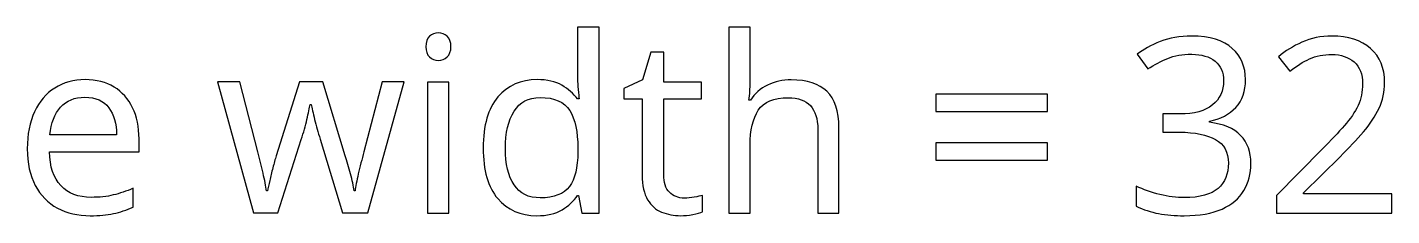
# Model space of a CAD drawing. Header units: inches. Extents: x -6.7 to 20.3, y -5.6 to 12.6.
# Drawn here: x -1.111 to -0.024, y 9.695 to 9.845 of the extents above; entities that cross this region are included whole.
import ezdxf

# ---------------------------------------------------------------- set-up
doc = ezdxf.new("R2010")
doc.units = ezdxf.units.IN
doc.header["$MEASUREMENT"] = 0
doc.layers.add('Layer 1', color=7, linetype='Continuous')

msp = doc.modelspace()

# ---------------------------------------------------------------- linework, layer by layer
at = {"layer": 'Layer 1', "color": 250}
for points, knots in [([(-0.7837, 9.8406), (-0.7811, 9.8406), (-0.7788, 9.8397), (-0.7768, 9.838), (-0.7748, 9.8362), (-0.7738, 9.8335), (-0.7738, 9.8297), (-0.7738, 9.8261), (-0.7748, 9.8234), (-0.7768, 9.8215), (-0.7788, 9.8197), (-0.7811, 9.8188), (-0.7837, 9.8188), (-0.7866, 9.8188), (-0.789, 9.8197), (-0.7909, 9.8215), (-0.7929, 9.8234), (-0.7938, 9.8261), (-0.7938, 9.8297), (-0.7938, 9.8335), (-0.7929, 9.8362), (-0.7909, 9.838), (-0.789, 9.8397), (-0.7866, 9.8406), (-0.7837, 9.8406)], [0, 0, 0, 0, 0.125, 0.125, 0.125, 0.25, 0.25, 0.25, 0.375, 0.375, 0.375, 0.5, 0.5, 0.5, 0.625, 0.625, 0.625, 0.75, 0.75, 0.75, 0.875, 0.875, 0.875, 1, 1, 1, 1]), ([(-0.7054, 9.6953), (-0.7183, 9.6953), (-0.7287, 9.6999), (-0.7365, 9.7089), (-0.7442, 9.7179), (-0.7481, 9.7313), (-0.7481, 9.7492), (-0.7481, 9.7671), (-0.7442, 9.7806), (-0.7364, 9.7897), (-0.7285, 9.7989), (-0.7181, 9.8035), (-0.7052, 9.8035), (-0.6971, 9.8035), (-0.6905, 9.802), (-0.6854, 9.799), (-0.6803, 9.796), (-0.6761, 9.7924), (-0.6729, 9.7881), (-0.6729, 9.7881), (-0.6717, 9.7881), (-0.6717, 9.7881), (-0.6718, 9.7898), (-0.6721, 9.7923), (-0.6724, 9.7956), (-0.6727, 9.7989), (-0.6729, 9.8015), (-0.6729, 9.8035), (-0.6729, 9.8035), (-0.6729, 9.8451), (-0.6729, 9.8451), (-0.6729, 9.8451), (-0.6558, 9.8451), (-0.6558, 9.8451), (-0.6558, 9.8451), (-0.6558, 9.6973), (-0.6558, 9.6973), (-0.6558, 9.6973), (-0.6696, 9.6973), (-0.6696, 9.6973), (-0.6696, 9.6973), (-0.6721, 9.7113), (-0.6721, 9.7113), (-0.6721, 9.7113), (-0.6729, 9.7113), (-0.6729, 9.7113), (-0.676, 9.7069), (-0.6801, 9.7031), (-0.6853, 9.7), (-0.6905, 9.6969), (-0.6972, 9.6953), (-0.7054, 9.6953)], [0, 0, 0, 0, 0.058824, 0.058824, 0.058824, 0.117647, 0.117647, 0.117647, 0.176471, 0.176471, 0.176471, 0.235294, 0.235294, 0.235294, 0.294118, 0.294118, 0.294118, 0.352941, 0.352941, 0.352941, 0.411765, 0.411765, 0.411765, 0.470588, 0.470588, 0.470588, 0.529412, 0.529412, 0.529412, 0.588235, 0.588235, 0.588235, 0.647059, 0.647059, 0.647059, 0.705882, 0.705882, 0.705882, 0.764706, 0.764706, 0.764706, 0.823529, 0.823529, 0.823529, 0.882353, 0.882353, 0.882353, 0.941176, 0.941176, 0.941176, 1, 1, 1, 1]), ([(-0.5354, 9.8017), (-0.5354, 9.7965), (-0.5357, 9.7917), (-0.5364, 9.7871), (-0.5364, 9.7871), (-0.5352, 9.7871), (-0.5352, 9.7871), (-0.5318, 9.7924), (-0.5273, 9.7965), (-0.5215, 9.7992), (-0.5157, 9.8019), (-0.5095, 9.8033), (-0.5027, 9.8033), (-0.49, 9.8033), (-0.4805, 9.8002), (-0.4742, 9.7942), (-0.4678, 9.7882), (-0.4646, 9.7785), (-0.4646, 9.7652), (-0.4646, 9.7652), (-0.4646, 9.6973), (-0.4646, 9.6973), (-0.4646, 9.6973), (-0.4815, 9.6973), (-0.4815, 9.6973), (-0.4815, 9.6973), (-0.4815, 9.764), (-0.4815, 9.764), (-0.4815, 9.7807), (-0.4893, 9.7891), (-0.5049, 9.7891), (-0.5165, 9.7891), (-0.5246, 9.7858), (-0.5289, 9.7792), (-0.5332, 9.7727), (-0.5354, 9.7633), (-0.5354, 9.7512), (-0.5354, 9.7512), (-0.5354, 9.6973), (-0.5354, 9.6973), (-0.5354, 9.6973), (-0.5525, 9.6973), (-0.5525, 9.6973), (-0.5525, 9.6973), (-0.5525, 9.8451), (-0.5525, 9.8451), (-0.5525, 9.8451), (-0.5354, 9.8451), (-0.5354, 9.8451), (-0.5354, 9.8451), (-0.5354, 9.8017), (-0.5354, 9.8017)], [0, 0, 0, 0, 0.058824, 0.058824, 0.058824, 0.117647, 0.117647, 0.117647, 0.176471, 0.176471, 0.176471, 0.235294, 0.235294, 0.235294, 0.294118, 0.294118, 0.294118, 0.352941, 0.352941, 0.352941, 0.411765, 0.411765, 0.411765, 0.470588, 0.470588, 0.470588, 0.529412, 0.529412, 0.529412, 0.588235, 0.588235, 0.588235, 0.647059, 0.647059, 0.647059, 0.705882, 0.705882, 0.705882, 0.764706, 0.764706, 0.764706, 0.823529, 0.823529, 0.823529, 0.882353, 0.882353, 0.882353, 0.941176, 0.941176, 0.941176, 1, 1, 1, 1]), ([(-0.1407, 9.8037), (-0.1407, 9.7943), (-0.1433, 9.7869), (-0.1485, 9.7814), (-0.1536, 9.7759), (-0.1606, 9.7722), (-0.1695, 9.7704), (-0.1695, 9.7704), (-0.1695, 9.7696), (-0.1695, 9.7696), (-0.1583, 9.7683), (-0.15, 9.7648), (-0.1446, 9.7591), (-0.1391, 9.7534), (-0.1364, 9.746), (-0.1364, 9.7368), (-0.1364, 9.7287), (-0.1383, 9.7216), (-0.142, 9.7153), (-0.1458, 9.709), (-0.1516, 9.7041), (-0.1594, 9.7006), (-0.1673, 9.6971), (-0.1774, 9.6953), (-0.1897, 9.6953), (-0.1969, 9.6953), (-0.2037, 9.6959), (-0.2099, 9.697), (-0.2161, 9.6981), (-0.2221, 9.7001), (-0.2278, 9.7029), (-0.2278, 9.7029), (-0.2278, 9.7189), (-0.2278, 9.7189), (-0.222, 9.716), (-0.2157, 9.7138), (-0.2089, 9.7122), (-0.2022, 9.7105), (-0.1957, 9.7097), (-0.1895, 9.7097), (-0.177, 9.7097), (-0.1681, 9.7122), (-0.1626, 9.717), (-0.1571, 9.7219), (-0.1543, 9.7286), (-0.1543, 9.7372), (-0.1543, 9.7458), (-0.1577, 9.7521), (-0.1645, 9.7559), (-0.1713, 9.7597), (-0.1809, 9.7617), (-0.1932, 9.7617), (-0.1932, 9.7617), (-0.2066, 9.7617), (-0.2066, 9.7617), (-0.2066, 9.7617), (-0.2066, 9.7762), (-0.2066, 9.7762), (-0.2066, 9.7762), (-0.193, 9.7762), (-0.193, 9.7762), (-0.1816, 9.7762), (-0.1729, 9.7786), (-0.167, 9.7834), (-0.1611, 9.7882), (-0.1582, 9.7946), (-0.1582, 9.8025), (-0.1582, 9.8092), (-0.1605, 9.8144), (-0.165, 9.8181), (-0.1695, 9.8218), (-0.1757, 9.8237), (-0.1835, 9.8237), (-0.191, 9.8237), (-0.1974, 9.8226), (-0.2027, 9.8204), (-0.208, 9.8182), (-0.2133, 9.8154), (-0.2185, 9.812), (-0.2185, 9.812), (-0.227, 9.8237), (-0.227, 9.8237), (-0.2221, 9.8276), (-0.216, 9.8309), (-0.2086, 9.8338), (-0.2013, 9.8366), (-0.193, 9.8381), (-0.1837, 9.8381), (-0.1691, 9.8381), (-0.1583, 9.8348), (-0.1513, 9.8283), (-0.1442, 9.8219), (-0.1407, 9.8136), (-0.1407, 9.8037)], [0, 0, 0, 0, 0.032258, 0.032258, 0.032258, 0.064516, 0.064516, 0.064516, 0.096774, 0.096774, 0.096774, 0.129032, 0.129032, 0.129032, 0.16129, 0.16129, 0.16129, 0.193548, 0.193548, 0.193548, 0.225806, 0.225806, 0.225806, 0.258065, 0.258065, 0.258065, 0.290323, 0.290323, 0.290323, 0.322581, 0.322581, 0.322581, 0.354839, 0.354839, 0.354839, 0.387097, 0.387097, 0.387097, 0.419355, 0.419355, 0.419355, 0.451613, 0.451613, 0.451613, 0.483871, 0.483871, 0.483871, 0.516129, 0.516129, 0.516129, 0.548387, 0.548387, 0.548387, 0.580645, 0.580645, 0.580645, 0.612903, 0.612903, 0.612903, 0.645161, 0.645161, 0.645161, 0.677419, 0.677419, 0.677419, 0.709677, 0.709677, 0.709677, 0.741935, 0.741935, 0.741935, 0.774194, 0.774194, 0.774194, 0.806452, 0.806452, 0.806452, 0.83871, 0.83871, 0.83871, 0.870968, 0.870968, 0.870968, 0.903226, 0.903226, 0.903226, 0.935484, 0.935484, 0.935484, 0.967742, 0.967742, 0.967742, 1, 1, 1, 1]), ([(-0.0242, 9.6973), (-0.0242, 9.6973), (-0.116, 9.6973), (-0.116, 9.6973), (-0.116, 9.6973), (-0.116, 9.7115), (-0.116, 9.7115), (-0.116, 9.7115), (-0.0796, 9.7482), (-0.0796, 9.7482), (-0.0726, 9.7552), (-0.0667, 9.7615), (-0.0619, 9.7669), (-0.0571, 9.7723), (-0.0535, 9.7777), (-0.051, 9.7829), (-0.0486, 9.7882), (-0.0474, 9.7939), (-0.0474, 9.8002), (-0.0474, 9.8078), (-0.0496, 9.8136), (-0.0542, 9.8176), (-0.0587, 9.8215), (-0.0646, 9.8235), (-0.0719, 9.8235), (-0.0786, 9.8235), (-0.0845, 9.8223), (-0.0896, 9.82), (-0.0948, 9.8177), (-0.1, 9.8144), (-0.1053, 9.8103), (-0.1053, 9.8103), (-0.1144, 9.8217), (-0.1144, 9.8217), (-0.109, 9.8263), (-0.1027, 9.8301), (-0.0957, 9.8333), (-0.0886, 9.8365), (-0.0807, 9.8381), (-0.0719, 9.8381), (-0.0589, 9.8381), (-0.0486, 9.8348), (-0.0411, 9.8282), (-0.0336, 9.8217), (-0.0299, 9.8127), (-0.0299, 9.8011), (-0.0299, 9.7939), (-0.0313, 9.7871), (-0.0343, 9.7807), (-0.0373, 9.7744), (-0.0415, 9.7681), (-0.0468, 9.7619), (-0.0521, 9.7558), (-0.0583, 9.7492), (-0.0654, 9.7422), (-0.0654, 9.7422), (-0.0944, 9.7136), (-0.0944, 9.7136), (-0.0944, 9.7136), (-0.0944, 9.7128), (-0.0944, 9.7128), (-0.0944, 9.7128), (-0.0242, 9.7128), (-0.0242, 9.7128), (-0.0242, 9.7128), (-0.0242, 9.6973), (-0.0242, 9.6973)], [0, 0, 0, 0, 0.045455, 0.045455, 0.045455, 0.090909, 0.090909, 0.090909, 0.136364, 0.136364, 0.136364, 0.181818, 0.181818, 0.181818, 0.227273, 0.227273, 0.227273, 0.272727, 0.272727, 0.272727, 0.318182, 0.318182, 0.318182, 0.363636, 0.363636, 0.363636, 0.409091, 0.409091, 0.409091, 0.454545, 0.454545, 0.454545, 0.5, 0.5, 0.5, 0.545455, 0.545455, 0.545455, 0.590909, 0.590909, 0.590909, 0.636364, 0.636364, 0.636364, 0.681818, 0.681818, 0.681818, 0.727273, 0.727273, 0.727273, 0.772727, 0.772727, 0.772727, 0.818182, 0.818182, 0.818182, 0.863636, 0.863636, 0.863636, 0.909091, 0.909091, 0.909091, 0.954545, 0.954545, 0.954545, 1, 1, 1, 1]), ([(-0.5879, 9.7093), (-0.5853, 9.7093), (-0.5827, 9.7096), (-0.5799, 9.71), (-0.5772, 9.7105), (-0.575, 9.711), (-0.5733, 9.7115), (-0.5733, 9.7115), (-0.5733, 9.6985), (-0.5733, 9.6985), (-0.5751, 9.6976), (-0.5777, 9.6968), (-0.5811, 9.6962), (-0.5845, 9.6956), (-0.5877, 9.6953), (-0.5908, 9.6953), (-0.5963, 9.6953), (-0.6013, 9.6963), (-0.6059, 9.6982), (-0.6105, 9.7), (-0.6142, 9.7033), (-0.6171, 9.708), (-0.6199, 9.7127), (-0.6214, 9.7192), (-0.6214, 9.7276), (-0.6214, 9.7276), (-0.6214, 9.7883), (-0.6214, 9.7883), (-0.6214, 9.7883), (-0.6361, 9.7883), (-0.6361, 9.7883), (-0.6361, 9.7883), (-0.6361, 9.7965), (-0.6361, 9.7965), (-0.6361, 9.7965), (-0.6212, 9.8033), (-0.6212, 9.8033), (-0.6212, 9.8033), (-0.6144, 9.8254), (-0.6144, 9.8254), (-0.6144, 9.8254), (-0.6042, 9.8254), (-0.6042, 9.8254), (-0.6042, 9.8254), (-0.6042, 9.8015), (-0.6042, 9.8015), (-0.6042, 9.8015), (-0.5741, 9.8015), (-0.5741, 9.8015), (-0.5741, 9.8015), (-0.5741, 9.7883), (-0.5741, 9.7883), (-0.5741, 9.7883), (-0.6042, 9.7883), (-0.6042, 9.7883), (-0.6042, 9.7883), (-0.6042, 9.728), (-0.6042, 9.728), (-0.6042, 9.7217), (-0.6027, 9.717), (-0.5997, 9.7139), (-0.5966, 9.7109), (-0.5927, 9.7093), (-0.5879, 9.7093)], [0, 0, 0, 0, 0.047619, 0.047619, 0.047619, 0.095238, 0.095238, 0.095238, 0.142857, 0.142857, 0.142857, 0.190476, 0.190476, 0.190476, 0.238095, 0.238095, 0.238095, 0.285714, 0.285714, 0.285714, 0.333333, 0.333333, 0.333333, 0.380952, 0.380952, 0.380952, 0.428571, 0.428571, 0.428571, 0.47619, 0.47619, 0.47619, 0.52381, 0.52381, 0.52381, 0.571429, 0.571429, 0.571429, 0.619048, 0.619048, 0.619048, 0.666667, 0.666667, 0.666667, 0.714286, 0.714286, 0.714286, 0.761905, 0.761905, 0.761905, 0.809524, 0.809524, 0.809524, 0.857143, 0.857143, 0.857143, 0.904762, 0.904762, 0.904762, 0.952381, 0.952381, 0.952381, 1, 1, 1, 1]), ([(-1.0653, 9.8035), (-1.0563, 9.8035), (-1.0486, 9.8015), (-1.0422, 9.7976), (-1.0358, 9.7937), (-1.0309, 9.7883), (-1.0274, 9.7812), (-1.024, 9.7741), (-1.0223, 9.7659), (-1.0223, 9.7564), (-1.0223, 9.7564), (-1.0223, 9.7461), (-1.0223, 9.7461), (-1.0223, 9.7461), (-1.0937, 9.7461), (-1.0937, 9.7461), (-1.0934, 9.7343), (-1.0904, 9.7253), (-1.0846, 9.7192), (-1.0788, 9.713), (-1.0708, 9.7099), (-1.0604, 9.7099), (-1.0538, 9.7099), (-1.0479, 9.7105), (-1.0428, 9.7118), (-1.0377, 9.713), (-1.0324, 9.7148), (-1.027, 9.7171), (-1.027, 9.7171), (-1.027, 9.7022), (-1.027, 9.7022), (-1.0323, 9.6998), (-1.0375, 9.6981), (-1.0427, 9.697), (-1.0479, 9.6959), (-1.0541, 9.6953), (-1.0612, 9.6953), (-1.071, 9.6953), (-1.0798, 9.6974), (-1.0873, 9.7014), (-1.0949, 9.7054), (-1.1008, 9.7114), (-1.105, 9.7194), (-1.1092, 9.7273), (-1.1114, 9.7371), (-1.1114, 9.7486), (-1.1114, 9.76), (-1.1094, 9.7698), (-1.1056, 9.778), (-1.1018, 9.7862), (-1.0964, 9.7924), (-1.0895, 9.7968), (-1.0825, 9.8013), (-1.0745, 9.8035), (-1.0653, 9.8035)], [0, 0, 0, 0, 0.055556, 0.055556, 0.055556, 0.111111, 0.111111, 0.111111, 0.166667, 0.166667, 0.166667, 0.222222, 0.222222, 0.222222, 0.277778, 0.277778, 0.277778, 0.333333, 0.333333, 0.333333, 0.388889, 0.388889, 0.388889, 0.444444, 0.444444, 0.444444, 0.5, 0.5, 0.5, 0.555556, 0.555556, 0.555556, 0.611111, 0.611111, 0.611111, 0.666667, 0.666667, 0.666667, 0.722222, 0.722222, 0.722222, 0.777778, 0.777778, 0.777778, 0.833333, 0.833333, 0.833333, 0.888889, 0.888889, 0.888889, 0.944444, 0.944444, 0.944444, 1, 1, 1, 1]), ([(-0.878, 9.7562), (-0.8797, 9.7615), (-0.8812, 9.7667), (-0.8824, 9.7719), (-0.8836, 9.777), (-0.8846, 9.781), (-0.8852, 9.7838), (-0.8852, 9.7838), (-0.886, 9.7838), (-0.886, 9.7838), (-0.8865, 9.781), (-0.8874, 9.777), (-0.8885, 9.7719), (-0.8897, 9.7667), (-0.8912, 9.7615), (-0.893, 9.756), (-0.893, 9.756), (-0.9117, 9.6975), (-0.9117, 9.6975), (-0.9117, 9.6975), (-0.9311, 9.6975), (-0.9311, 9.6975), (-0.9311, 9.6975), (-0.9597, 9.8017), (-0.9597, 9.8017), (-0.9597, 9.8017), (-0.942, 9.8017), (-0.942, 9.8017), (-0.942, 9.8017), (-0.9276, 9.7461), (-0.9276, 9.7461), (-0.9262, 9.7405), (-0.9248, 9.7349), (-0.9235, 9.7292), (-0.9222, 9.7235), (-0.9213, 9.7187), (-0.9208, 9.715), (-0.9208, 9.715), (-0.92, 9.715), (-0.92, 9.715), (-0.9195, 9.7172), (-0.9189, 9.7199), (-0.9182, 9.7232), (-0.9175, 9.7264), (-0.9166, 9.7298), (-0.9157, 9.7334), (-0.9148, 9.7369), (-0.9139, 9.7401), (-0.913, 9.743), (-0.913, 9.743), (-0.8945, 9.8017), (-0.8945, 9.8017), (-0.8945, 9.8017), (-0.8759, 9.8017), (-0.8759, 9.8017), (-0.8759, 9.8017), (-0.858, 9.743), (-0.858, 9.743), (-0.8566, 9.7386), (-0.8552, 9.7338), (-0.8538, 9.7286), (-0.8524, 9.7234), (-0.8515, 9.7189), (-0.851, 9.7152), (-0.851, 9.7152), (-0.8502, 9.7152), (-0.8502, 9.7152), (-0.8498, 9.7184), (-0.8489, 9.7229), (-0.8476, 9.7286), (-0.8462, 9.7343), (-0.8448, 9.7401), (-0.8432, 9.7461), (-0.8432, 9.7461), (-0.8286, 9.8017), (-0.8286, 9.8017), (-0.8286, 9.8017), (-0.8111, 9.8017), (-0.8111, 9.8017), (-0.8111, 9.8017), (-0.8401, 9.6975), (-0.8401, 9.6975), (-0.8401, 9.6975), (-0.8601, 9.6975), (-0.8601, 9.6975), (-0.8601, 9.6975), (-0.878, 9.7562), (-0.878, 9.7562)], [0, 0, 0, 0, 0.034483, 0.034483, 0.034483, 0.068966, 0.068966, 0.068966, 0.103448, 0.103448, 0.103448, 0.137931, 0.137931, 0.137931, 0.172414, 0.172414, 0.172414, 0.206897, 0.206897, 0.206897, 0.241379, 0.241379, 0.241379, 0.275862, 0.275862, 0.275862, 0.310345, 0.310345, 0.310345, 0.344828, 0.344828, 0.344828, 0.37931, 0.37931, 0.37931, 0.413793, 0.413793, 0.413793, 0.448276, 0.448276, 0.448276, 0.482759, 0.482759, 0.482759, 0.517241, 0.517241, 0.517241, 0.551724, 0.551724, 0.551724, 0.586207, 0.586207, 0.586207, 0.62069, 0.62069, 0.62069, 0.655172, 0.655172, 0.655172, 0.689655, 0.689655, 0.689655, 0.724138, 0.724138, 0.724138, 0.758621, 0.758621, 0.758621, 0.793103, 0.793103, 0.793103, 0.827586, 0.827586, 0.827586, 0.862069, 0.862069, 0.862069, 0.896552, 0.896552, 0.896552, 0.931034, 0.931034, 0.931034, 0.965517, 0.965517, 0.965517, 1, 1, 1, 1]), ([(-0.7754, 9.8015), (-0.7754, 9.8015), (-0.7754, 9.6973), (-0.7754, 9.6973), (-0.7754, 9.6973), (-0.7925, 9.6973), (-0.7925, 9.6973), (-0.7925, 9.6973), (-0.7925, 9.8015), (-0.7925, 9.8015), (-0.7925, 9.8015), (-0.7754, 9.8015), (-0.7754, 9.8015)], [0, 0, 0, 0, 0.25, 0.25, 0.25, 0.5, 0.5, 0.5, 0.75, 0.75, 0.75, 1, 1, 1, 1]), ([(-1.0655, 9.7895), (-1.0736, 9.7895), (-1.0801, 9.7868), (-1.0848, 9.7816), (-1.0895, 9.7763), (-1.0924, 9.769), (-1.0933, 9.7597), (-1.0933, 9.7597), (-1.0402, 9.7597), (-1.0402, 9.7597), (-1.0403, 9.7685), (-1.0424, 9.7757), (-1.0464, 9.7812), (-1.0504, 9.7867), (-1.0568, 9.7895), (-1.0655, 9.7895)], [0, 0, 0, 0, 0.2, 0.2, 0.2, 0.4, 0.4, 0.4, 0.6, 0.6, 0.6, 0.8, 0.8, 0.8, 1, 1, 1, 1]), ([(-0.7026, 9.7095), (-0.6916, 9.7095), (-0.6839, 9.7126), (-0.6794, 9.7186), (-0.6749, 9.7246), (-0.6727, 9.7337), (-0.6727, 9.7459), (-0.6727, 9.7459), (-0.6727, 9.749), (-0.6727, 9.749), (-0.6727, 9.762), (-0.6748, 9.7719), (-0.6791, 9.7789), (-0.6834, 9.7858), (-0.6913, 9.7893), (-0.7028, 9.7893), (-0.712, 9.7893), (-0.7189, 9.7856), (-0.7235, 9.7783), (-0.7281, 9.771), (-0.7304, 9.7611), (-0.7304, 9.7488), (-0.7304, 9.7364), (-0.7281, 9.7267), (-0.7235, 9.7198), (-0.7189, 9.713), (-0.712, 9.7095), (-0.7026, 9.7095)], [0, 0, 0, 0, 0.111111, 0.111111, 0.111111, 0.222222, 0.222222, 0.222222, 0.333333, 0.333333, 0.333333, 0.444444, 0.444444, 0.444444, 0.555556, 0.555556, 0.555556, 0.666667, 0.666667, 0.666667, 0.777778, 0.777778, 0.777778, 0.888889, 0.888889, 0.888889, 1, 1, 1, 1]), ([(-0.3874, 9.7782), (-0.3874, 9.7782), (-0.3874, 9.792), (-0.3874, 9.792), (-0.3874, 9.792), (-0.2984, 9.792), (-0.2984, 9.792), (-0.2984, 9.792), (-0.2984, 9.7782), (-0.2984, 9.7782), (-0.2984, 9.7782), (-0.3874, 9.7782), (-0.3874, 9.7782)], [0, 0, 0, 0, 0.25, 0.25, 0.25, 0.5, 0.5, 0.5, 0.75, 0.75, 0.75, 1, 1, 1, 1]), ([(-0.3874, 9.7395), (-0.3874, 9.7395), (-0.3874, 9.7533), (-0.3874, 9.7533), (-0.3874, 9.7533), (-0.2984, 9.7533), (-0.2984, 9.7533), (-0.2984, 9.7533), (-0.2984, 9.7395), (-0.2984, 9.7395), (-0.2984, 9.7395), (-0.3874, 9.7395), (-0.3874, 9.7395)], [0, 0, 0, 0, 0.25, 0.25, 0.25, 0.5, 0.5, 0.5, 0.75, 0.75, 0.75, 1, 1, 1, 1])]:
    msp.add_open_spline(points, degree=3, knots=knots, dxfattribs=at)

doc.saveas('drawing.dxf')
